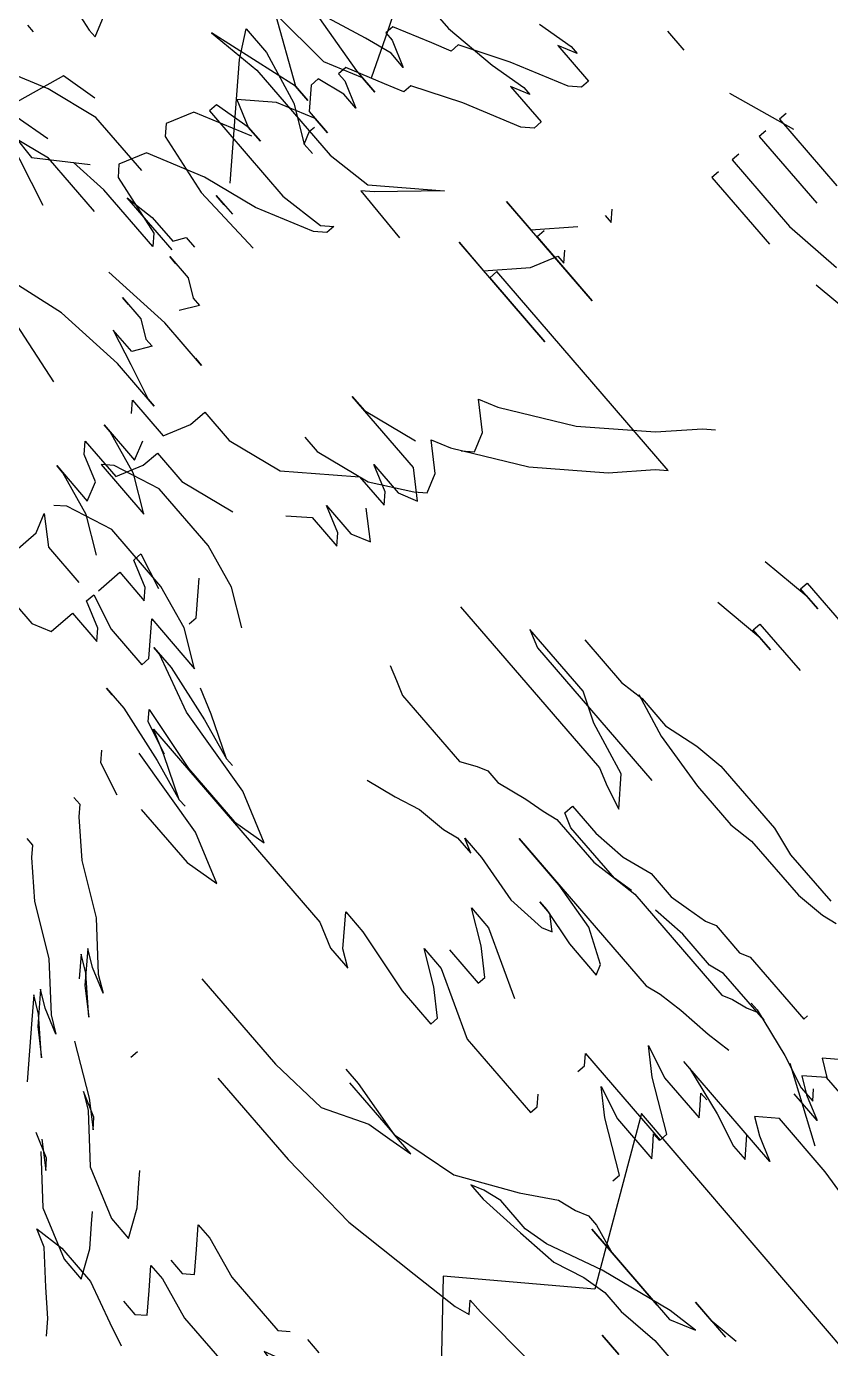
# Model space of a CAD drawing. Header units: millimetres. Extents: x 7703 to 16070, y -6855 to 95.
# Drawn here: x 14884.49 to 14894.75, y -4412.93 to -4396.05 of the extents above; entities that cross this region are included whole.
import ezdxf

# ---------------------------------------------------------------- set-up
doc = ezdxf.new("R2010")
doc.units = ezdxf.units.MM
for name, color, linetype in [('AĞAÇLAR', 7, 'Continuous'), ('yeni', 7, 'Continuous'), ('YENİ AĞAÇ', 80, 'Continuous')]:
    doc.layers.add(name, color=color, linetype=linetype)
doc.layers.add('kapı', color=6, linetype='Continuous', lineweight=9)
doc.styles.get("Standard").update_dxf_attribs({"font": 'stylu.ttf', "height": 10})

# ---------------------------------------------------------------- blocks, each defined once
blk = doc.blocks.new('A$C06865A3D')
at = {"color": 84}
for p, q in [((2.91797, 2.16339), (2.91754, 2.15755)), ((2.91754, 2.15755), (2.97586, 2.15325)), ((2.76011, 2.08931), (2.78544, 2.09371)), ((2.79166, 2.09325), (2.77877, 2.08794)), ((2.78544, 2.09371), (2.79166, 2.09325)), ((2.77877, 2.08794), (2.80985, 2.08565)), ((2.80985, 2.08565), (2.80939, 2.07942)), ((2.80939, 2.07942), (2.80272, 2.07366)), ((2.80272, 2.07366), (2.76404, 2.05774)), ((2.76404, 2.05774), (2.73157, 2.04135)), ((2.73157, 2.04135), (2.73111, 2.03513)), ((2.73111, 2.03513), (2.71822, 2.02982)), ((2.88079, 2.03035), (2.88701, 2.0299)), ((2.88701, 2.0299), (2.88125, 2.03658)), ((2.71822, 2.02982), (2.69243, 2.01921)), ((2.69243, 2.01921), (2.69197, 2.01298)), ((2.69197, 2.01298), (2.69819, 2.01253)), ((2.70395, 2.00584), (2.68484, 2.00099)), ((2.69819, 2.01253), (2.71638, 2.00493)), ((2.71638, 2.00493), (2.70395, 2.00584)), ((2.85271, 1.98862), (2.8732, 2.01214)), ((2.68484, 2.00099), (2.6476, 1.98972)), ((2.6476, 1.98972), (2.6959, 1.9814)), ((2.91489, 1.98403), (2.82784, 1.99045)), ((2.82784, 1.99045), (2.85271, 1.98862)), ((2.85939, 1.99438), (2.85893, 1.98816)), ((2.85893, 1.98816), (2.91489, 1.98403)), ((2.70211, 1.98095), (2.67633, 1.97033)), ((2.6959, 1.9814), (2.71455, 1.98003)), ((2.71455, 1.98003), (2.70211, 1.98095)), ((3.0268, 1.97578), (3.03348, 1.98155)), ((2.67633, 1.97033), (2.63081, 1.97001)), ((2.63081, 1.97001), (2.67449, 1.94543)), ((3.00631, 1.95226), (3.0268, 1.97578)), ((2.75486, 1.93325), (2.79371, 1.96638)), ((2.79371, 1.96638), (2.76108, 1.93279)), ((2.96626, 1.91767), (3.00631, 1.95226)), ((2.67449, 1.94543), (2.60981, 1.93106)), ((2.67449, 1.94543), (2.68693, 1.94452)), ((2.68693, 1.94452), (2.67449, 1.94543)), ((2.60981, 1.93106), (2.6487, 1.93482)), ((2.6487, 1.93482), (2.72331, 1.92932)), ((2.72331, 1.92932), (2.75486, 1.93325)), ((2.76108, 1.93279), (2.7544, 1.92703)), ((2.7544, 1.92703), (2.79469, 1.92302)), ((2.92044, 1.88976), (2.96626, 1.91767)), ((2.6775, 1.90141), (2.63881, 1.88548)), ((2.90755, 1.88445), (2.92044, 1.88976)), ((2.63881, 1.88548), (2.63122, 1.86727)), ((2.92528, 1.87062), (2.90755, 1.88445)), ((2.63122, 1.86727), (2.63698, 1.86059)), ((2.93058, 1.85772), (2.92528, 1.87062)), ((2.63698, 1.86059), (2.68004, 1.85115)), ((2.9239, 1.85195), (2.93058, 1.85772)), ((2.52575, 1.84796), (2.51992, 1.84839)), ((2.68004, 1.85115), (2.73071, 1.84954)), ((2.56053, 1.84119), (2.54655, 1.79191)), ((2.5953, 1.83696), (2.55945, 1.82787)), ((2.58586, 1.84558), (2.56053, 1.84119)), ((2.64196, 1.83352), (2.5953, 1.83696)), ((2.85943, 1.82541), (2.89766, 1.83511)), ((2.55945, 1.82787), (2.52317, 1.81293)), ((2.90917, 1.82175), (2.847, 1.82633)), ((2.847, 1.82633), (2.85943, 1.82541)), ((2.92691, 1.80792), (2.90917, 1.82175)), ((2.5839, 1.78776), (2.61466, 1.81217)), ((2.7017, 1.80575), (2.69548, 1.80621)), ((2.69548, 1.80621), (2.71414, 1.80484)), ((2.71414, 1.80484), (2.72611, 1.79769)), ((2.90734, 1.79685), (2.88915, 1.80445)), ((2.88915, 1.80445), (2.91402, 1.80262)), ((2.91402, 1.80262), (2.92691, 1.80792)), ((2.73233, 1.79724), (2.7252, 1.78525)), ((2.72611, 1.79769), (2.73233, 1.79724)), ((2.9131, 1.79017), (2.90734, 1.79685)), ((2.54655, 1.79191), (2.5839, 1.78776)), ((2.87488, 1.78047), (2.88823, 1.792)), ((2.88823, 1.792), (2.9131, 1.79017)), ((2.84817, 1.75741), (2.87488, 1.78047)), ((2.72428, 1.7728), (2.67408, 1.77024)), ((2.76158, 1.77005), (2.72428, 1.7728)), ((2.75537, 1.77051), (2.76158, 1.77005)), ((2.78416, 1.73709), (2.78508, 1.74954)), ((2.78508, 1.74954), (2.80995, 1.74771)), ((2.80995, 1.74771), (2.84817, 1.75741)), ((3.39154, 1.74693), (3.37902, 1.73612)), ((2.77656, 1.71888), (2.78416, 1.73709)), ((3.37902, 1.73612), (3.39025, 1.72942)), ((3.32567, 1.72831), (3.31984, 1.72874)), ((3.31984, 1.72874), (3.32567, 1.72831)), ((3.32567, 1.72831), (3.36023, 1.71989)), ((2.75124, 1.71449), (2.74548, 1.72117)), ((2.74548, 1.72117), (2.77656, 1.71888)), ((3.36023, 1.71989), (3.38313, 1.71233)), ((3.39479, 1.71147), (3.38939, 1.71774)), ((2.77473, 1.69398), (2.76943, 1.70689)), ((3.38313, 1.71233), (3.39479, 1.71147)), ((2.65038, 1.70315), (2.69962, 1.69265)), ((2.74986, 1.69582), (2.74364, 1.69627)), ((2.74364, 1.69627), (2.77473, 1.69398)), ((2.78049, 1.6873), (2.74986, 1.69582)), ((2.7996, 1.69215), (2.76759, 1.68199)), ((2.84934, 1.68848), (2.7996, 1.69215)), ((2.87997, 1.67997), (2.84934, 1.68848)), ((2.76759, 1.68199), (2.76092, 1.67623)), ((2.80444, 1.67302), (2.78049, 1.6873)), ((2.90392, 1.66568), (2.87997, 1.67997)), ((2.76092, 1.67623), (2.80444, 1.67302)), ((2.86616, 1.66221), (2.8604, 1.66889)), ((2.87767, 1.64885), (2.86616, 1.66221)), ((3.34383, 1.65653), (3.33843, 1.6628)), ((3.33843, 1.6628), (3.34426, 1.66237)), ((2.82126, 1.64675), (2.82172, 1.65297)), ((2.82172, 1.65297), (2.84613, 1.64491)), ((3.30798, 1.64744), (3.29134, 1.6604)), ((3.29134, 1.6604), (3.31424, 1.65284)), ((3.31424, 1.65284), (3.34923, 1.65026)), ((3.34923, 1.65026), (3.34383, 1.65653)), ((2.83945, 1.63915), (2.82126, 1.64675)), ((2.87722, 1.64262), (2.87767, 1.64885)), ((3.34168, 1.62734), (3.30798, 1.64744)), ((2.84521, 1.63246), (2.83945, 1.63915)), ((3.16586, 1.62856), (3.14339, 1.64196)), ((3.14339, 1.64196), (3.16089, 1.64067)), ((3.16089, 1.64067), (3.20625, 1.61971)), ((2.76255, 1.61353), (2.75725, 1.62643)), ((2.75725, 1.62643), (2.77498, 1.61261)), ((2.81896, 1.61562), (2.82034, 1.6343)), ((2.82034, 1.6343), (2.84521, 1.63246)), ((3.18249, 1.6156), (3.16586, 1.62856)), ((3.27083, 1.62082), (3.26543, 1.62709)), ((3.26543, 1.62709), (3.34125, 1.6215)), ((3.34125, 1.6215), (3.34168, 1.62734)), ((2.93, 1.61073), (2.91293, 1.61786)), ((3.2704, 1.61499), (3.27083, 1.62082)), ((2.75888, 1.56373), (2.76255, 1.61353)), ((2.77498, 1.61261), (2.80607, 1.61032)), ((2.87751, 1.6146), (2.87168, 1.61503)), ((2.87168, 1.61503), (2.88917, 1.61374)), ((2.91747, 1.59991), (2.87751, 1.6146)), ((2.88917, 1.61374), (2.92957, 1.60489)), ((2.9583, 1.5969), (2.93, 1.61073)), ((3.1529, 1.61191), (3.18206, 1.60976)), ((3.18206, 1.60976), (3.18249, 1.6156)), ((2.98119, 1.58935), (2.91747, 1.59991)), ((2.92957, 1.60489), (2.9583, 1.5969)), ((2.9583, 1.5969), (2.96413, 1.59647)), ((2.96413, 1.59647), (2.9583, 1.5969)), ((2.90409, 1.57742), (2.89869, 1.58369)), ((2.89869, 1.58369), (2.94491, 1.57441)), ((3.01533, 1.57509), (2.98119, 1.58935)), ((2.92699, 1.56986), (2.90409, 1.57742)), ((2.94491, 1.57441), (2.99157, 1.57097)), ((2.99157, 1.57097), (3.01533, 1.57509)), ((2.90476, 1.50693), (2.91059, 1.5065)), ((2.91059, 1.5065), (2.91599, 1.50023)), ((2.91599, 1.50023), (2.93803, 1.481)), ((2.93803, 1.481), (2.97173, 1.46091)), ((2.97173, 1.46091), (2.99916, 1.4354)), ((2.99333, 1.43583), (2.9821, 1.44253)), ((2.9821, 1.44253), (2.9983, 1.42373)), ((2.9929, 1.43), (2.98167, 1.43669)), ((2.98167, 1.43669), (2.99247, 1.42416)), ((3.0104, 1.42871), (2.99333, 1.43583)), ((2.99916, 1.4354), (3.0104, 1.42871)), ((3.01494, 1.41076), (2.9929, 1.43)), ((2.9983, 1.42373), (3.01494, 1.41076)), ((3.01948, 1.39282), (3.05318, 1.37272)), ((3.06441, 1.36602), (3.04735, 1.37315)), ((3.04735, 1.37315), (3.05858, 1.36645)), ((3.05318, 1.37272), (3.06982, 1.35976)), ((3.05858, 1.36645), (3.08602, 1.34095)), ((3.06982, 1.35976), (3.06441, 1.36602)), ((3.11647, 1.35632), (3.11107, 1.36259)), ((3.17479, 1.35202), (3.16399, 1.36455)), ((3.16399, 1.36455), (3.17565, 1.36369)), ((3.17565, 1.36369), (3.20438, 1.35571)), ((3.12727, 1.34378), (3.11647, 1.35632)), ((3.20438, 1.35571), (3.25104, 1.35227)), ((3.25104, 1.35227), (3.2573, 1.35768)), ((3.18559, 1.33948), (3.17479, 1.35202)), ((3.08602, 1.34095), (3.12015, 1.3267)), ((3.13765, 1.32541), (3.12727, 1.34378)), ((3.17933, 1.33407), (3.18559, 1.33948)), ((3.16767, 1.33493), (3.17933, 1.33407)), ((3.12015, 1.3267), (3.13765, 1.32541))]:
    blk.add_line(p, q, dxfattribs=at)
at = {"color": 72}
for p, q in [((2.88196, 2.14622), (2.92884, 2.15948)), ((2.82354, 2.14635), (2.84014, 2.14512)), ((2.6918, 2.01535), (2.68088, 2.03705)), ((2.70626, 1.98503), (2.6918, 2.01535)), ((2.63556, 1.93174), (2.62433, 1.94928)), ((2.62433, 1.94928), (2.64508, 1.94775)), ((2.64508, 1.94775), (2.68183, 1.93669)), ((2.68183, 1.93669), (2.70582, 1.92238)), ((2.70228, 1.931), (2.70259, 1.93516)), ((2.66631, 1.89604), (2.63556, 1.93174)), ((2.70582, 1.92238), (2.70228, 1.931)), ((2.70582, 1.92238), (2.71412, 1.92177)), ((2.71412, 1.92177), (2.70582, 1.92238)), ((2.68938, 1.86927), (2.66631, 1.89604)), ((2.69676, 1.85619), (2.68846, 1.8568)), ((2.68846, 1.8568), (2.70507, 1.85558)), ((2.68955, 1.81493), (2.69431, 1.82294)), ((2.69431, 1.82294), (2.70262, 1.82233)), ((3.07076, 1.82126), (3.10812, 1.81851)), ((3.10812, 1.81851), (3.12535, 1.82065)), ((3.12195, 1.8209), (3.15202, 1.81185)), ((3.12535, 1.82065), (3.14912, 1.8189)), ((3.14912, 1.8189), (3.1734, 1.82395)), ((3.1734, 1.82395), (3.19403, 1.82585)), ((3.19403, 1.82585), (3.24837, 1.82184)), ((3.24837, 1.82184), (3.26849, 1.81694)), ((2.64773, 1.81384), (2.66879, 1.81646)), ((2.69339, 1.81047), (2.64773, 1.81384)), ((2.66879, 1.81646), (2.68955, 1.81493)), ((3.15202, 1.81185), (3.19252, 1.80544)), ((3.26849, 1.81694), (3.30925, 1.81394)), ((3.19252, 1.80544), (3.22648, 1.80294)), ((3.22648, 1.80294), (3.24372, 1.80509)), ((3.24372, 1.80509), (3.29127, 1.80158)), ((3.29127, 1.80158), (3.31189, 1.80348)), ((3.31189, 1.80348), (3.32233, 1.80613)), ((3.09405, 1.79628), (3.04009, 1.80026)), ((3.04009, 1.80026), (3.05224, 1.79518)), ((3.05224, 1.79518), (3.16846, 1.78662)), ((3.11419, 1.78644), (3.09405, 1.79628)), ((3.15094, 1.77537), (3.11419, 1.78644)), ((2.99674, 1.77838), (3.13788, 1.76798)), ((3.16632, 1.75752), (3.15094, 1.77537)), ((3.13788, 1.76798), (3.15002, 1.7629)), ((3.15002, 1.7629), (3.16632, 1.75752)), ((3.29065, 1.74693), (3.29769, 1.74983)), ((3.29769, 1.74983), (3.35203, 1.74582)), ((3.35203, 1.74582), (3.35228, 1.74922)), ((3.1909, 1.73718), (3.21178, 1.74248)), ((3.21178, 1.74248), (3.23216, 1.74098)), ((3.23216, 1.74098), (3.246, 1.74338)), ((3.246, 1.74338), (3.25983, 1.74578)), ((3.25983, 1.74578), (3.26688, 1.74868)), ((3.26688, 1.74868), (3.29065, 1.74693)), ((3.1426, 1.73049), (3.14311, 1.73729)), ((3.14311, 1.73729), (3.16688, 1.73554)), ((3.16688, 1.73554), (3.1909, 1.73718)), ((3.13166, 1.72104), (3.1421, 1.72369)), ((3.1421, 1.72369), (3.17946, 1.72093)), ((3.15254, 1.72634), (3.1426, 1.73049)), ((3.19669, 1.72308), (3.15254, 1.72634)), ((3.17946, 1.72093), (3.19669, 1.72308)), ((3.21053, 1.72548), (3.19669, 1.72308)), ((3.19669, 1.72308), (3.21393, 1.72523)), ((3.21393, 1.72523), (3.30223, 1.71872)), ((3.25518, 1.72903), (3.23116, 1.72738)), ((3.28235, 1.72702), (3.25518, 1.72903)), ((3.29279, 1.72967), (3.28235, 1.72702)), ((3.33355, 1.72667), (3.29279, 1.72967)), ((3.30927, 1.72162), (3.31971, 1.72427)), ((3.31971, 1.72427), (3.32676, 1.72717)), ((3.32676, 1.72717), (3.33355, 1.72667)), ((2.99141, 1.7177), (3.00135, 1.71355)), ((3.07972, 1.71119), (3.08676, 1.71409)), ((3.08676, 1.71409), (3.09695, 1.71334)), ((3.09695, 1.71334), (3.10739, 1.71599)), ((3.10739, 1.71599), (3.11783, 1.71864)), ((3.11783, 1.71864), (3.13166, 1.72104)), ((3.30223, 1.71872), (3.30927, 1.72162)), ((3.00135, 1.71355), (3.01129, 1.7094)), ((3.01129, 1.7094), (3.06903, 1.70514)), ((3.06903, 1.70514), (3.07972, 1.71119)), ((3.17406, 1.69398), (3.13331, 1.69698)), ((3.13331, 1.69698), (3.26236, 1.68747)), ((3.20777, 1.68807), (3.17406, 1.69398)), ((3.23079, 1.67612), (3.20777, 1.68807)), ((3.26236, 1.68747), (3.2728, 1.69012)), ((3.2728, 1.69012), (3.29004, 1.69227)), ((3.29004, 1.69227), (3.31406, 1.69391)), ((3.31406, 1.69391), (3.33129, 1.69606)), ((3.11746, 1.66738), (3.10753, 1.67153)), ((3.10753, 1.67153), (3.12451, 1.67028)), ((3.12451, 1.67028), (3.15822, 1.66437)), ((3.183, 1.67622), (3.17281, 1.67698)), ((3.17281, 1.67698), (3.1796, 1.67647)), ((3.1796, 1.67647), (3.20652, 1.67107)), ((3.19268, 1.66867), (3.183, 1.67622)), ((3.20652, 1.67107), (3.23369, 1.66907)), ((3.23369, 1.66907), (3.23079, 1.67612)), ((3.05533, 1.65828), (3.07281, 1.66383)), ((3.07281, 1.66383), (3.09344, 1.66573)), ((3.09344, 1.66573), (3.10388, 1.66838)), ((3.10388, 1.66838), (3.11746, 1.66738)), ((3.15822, 1.66437), (3.18564, 1.66577)), ((3.18564, 1.66577), (3.19268, 1.66867)), ((3.03445, 1.65299), (3.05533, 1.65828)), ((3.3218, 1.54548), (3.33456, 1.54872)), ((3.33456, 1.54872), (3.34317, 1.55226)), ((3.34317, 1.55226), (3.35147, 1.55165)), ((3.41758, 1.5426), (3.35117, 1.54749)), ((3.35117, 1.54749), (3.43004, 1.54168)), ((3.35147, 1.55165), (3.37192, 1.54596)), ((3.29982, 1.53038), (3.3218, 1.54548)), ((3.37192, 1.54596), (3.41758, 1.5426)), ((3.26063, 1.5082), (3.29982, 1.53038)), ((3.37515, 1.53319), (3.33657, 1.51932)), ((3.34872, 1.51424), (3.37008, 1.52103)), ((3.37008, 1.52103), (3.38699, 1.52396)), ((3.38699, 1.52396), (3.4036, 1.52273)), ((3.4036, 1.52273), (3.43296, 1.52475)), ((3.43296, 1.52475), (3.47862, 1.52138)), ((3.28199, 1.51498), (3.27339, 1.51144)), ((3.29475, 1.51822), (3.28199, 1.51498)), ((3.28584, 1.51052), (3.31935, 1.51223)), ((3.31966, 1.51638), (3.29475, 1.51822)), ((3.31935, 1.51223), (3.34872, 1.51424)), ((3.33657, 1.51932), (3.31966, 1.51638)), ((3.17284, 1.50631), (3.16039, 1.50723)), ((3.21405, 1.4991), (3.17284, 1.50631)), ((3.21405, 1.4991), (3.26063, 1.5082)), ((3.27339, 1.51144), (3.28584, 1.51052)), ((3.16838, 1.50246), (3.21405, 1.4991)), ((3.19683, 1.49201), (3.21374, 1.49494)), ((3.21374, 1.49494), (3.23065, 1.49787)), ((3.23065, 1.49787), (3.21405, 1.4991)), ((3.16655, 1.47753), (3.19683, 1.49201)), ((3.05001, 1.48194), (3.12473, 1.47643)), ((3.12473, 1.47643), (3.16655, 1.47753)), ((3.08988, 1.28677), (3.11094, 1.2894)), ((3.10203, 1.2817), (3.08988, 1.28677)), ((3.11094, 1.2894), (3.14, 1.28726)), ((3.14, 1.28726), (3.16844, 1.2768)), ((3.12156, 1.26355), (3.10203, 1.2817)), ((3.16844, 1.2768), (3.18474, 1.27142)), ((3.13724, 1.24985), (3.12156, 1.26355)), ((3.14493, 1.24093), (3.13724, 1.24985))]:
    blk.add_line(p, q, dxfattribs=at)
at = {"color": 85}
for p, q in [((2.91666, 2.14563), (2.91623, 2.13979)), ((2.91623, 2.13979), (2.97455, 2.13549)), ((3.14826, 1.94659), (3.14869, 1.95243)), ((3.14869, 1.95243), (3.18951, 1.94942)), ((3.11867, 1.9429), (3.15409, 1.94616)), ((3.16575, 1.9453), (3.14826, 1.94659)), ((3.15409, 1.94616), (3.16575, 1.9453)), ((3.39023, 1.72918), (3.37771, 1.71836)), ((3.43689, 1.72574), (3.39023, 1.72918)), ((3.37771, 1.71836), (3.38894, 1.71166)), ((3.40601, 1.70453), (3.38268, 1.70625)), ((3.38894, 1.71166), (3.40601, 1.70453))]:
    blk.add_line(p, q, dxfattribs=at)
at = {"color": 87}
for p, q in [((2.91491, 2.12195), (2.91448, 2.11612)), ((2.91448, 2.11612), (2.9728, 2.11182)), ((2.9728, 2.11182), (3.01406, 2.11464)), ((2.9136, 2.10419), (2.91317, 2.09836)), ((2.91317, 2.09836), (2.97149, 2.09406)), ((3.01275, 2.09689), (3.04817, 2.10014)), ((2.71929, 2.0444), (2.75706, 2.04788)), ((2.75706, 2.04788), (2.78239, 2.05227)), ((2.78861, 2.05181), (2.77571, 2.0465)), ((2.78239, 2.05227), (2.78861, 2.05181)), ((2.68821, 2.0467), (2.71929, 2.0444)), ((2.77571, 2.0465), (2.8068, 2.04421)), ((2.8068, 2.04421), (2.80634, 2.03799)), ((2.79966, 2.03222), (2.76098, 2.0163)), ((2.80634, 2.03799), (2.79966, 2.03222)), ((2.76098, 2.0163), (2.72852, 1.99992)), ((2.72852, 1.99992), (2.72806, 1.99369)), ((2.88396, 1.98846), (2.8782, 1.99514)), ((2.71517, 1.98839), (2.68938, 1.97777)), ((2.72806, 1.99369), (2.71517, 1.98839)), ((2.87014, 1.9707), (2.87774, 1.98892)), ((2.87774, 1.98892), (2.88396, 1.98846)), ((2.68938, 1.97777), (2.68892, 1.97155)), ((2.68892, 1.97155), (2.69514, 1.97109)), ((2.69514, 1.97109), (2.71333, 1.96349)), ((2.84966, 1.94718), (2.87014, 1.9707)), ((2.70089, 1.96441), (2.68178, 1.95956)), ((2.71333, 1.96349), (2.70089, 1.96441)), ((2.68178, 1.95956), (2.68132, 1.95333)), ((2.68132, 1.95333), (2.69284, 1.93997)), ((2.85633, 1.95295), (2.85587, 1.94672)), ((3.03042, 1.94011), (2.85633, 1.95295)), ((2.91183, 1.9426), (2.82479, 1.94901)), ((2.82479, 1.94901), (2.84966, 1.94718)), ((2.85587, 1.94672), (2.91183, 1.9426)), ((2.69906, 1.93951), (2.67327, 1.92889)), ((2.69284, 1.93997), (2.71149, 1.93859)), ((2.71149, 1.93859), (2.69906, 1.93951)), ((3.00326, 1.91083), (3.02375, 1.93435)), ((3.02375, 1.93435), (3.03042, 1.94011)), ((2.67327, 1.92889), (2.65324, 1.9116)), ((2.55702, 1.87443), (2.5421, 1.91075)), ((2.65324, 1.9116), (2.67144, 1.904)), ((2.9632, 1.87623), (3.00326, 1.91083)), ((3.1452, 1.90515), (3.14563, 1.91099)), ((3.14563, 1.91099), (3.18646, 1.90798)), ((2.64611, 1.89961), (2.64565, 1.89338)), ((2.67144, 1.904), (2.64611, 1.89961)), ((2.67144, 1.904), (2.68387, 1.90308)), ((2.68387, 1.90308), (2.67144, 1.904)), ((3.11561, 1.90146), (3.15104, 1.90472)), ((3.1627, 1.90386), (3.1452, 1.90515)), ((3.15104, 1.90472), (3.1627, 1.90386)), ((2.64565, 1.89338), (2.72026, 1.88788)), ((2.72026, 1.88788), (2.75181, 1.89181)), ((2.75802, 1.89136), (2.75135, 1.88559)), ((2.75181, 1.89181), (2.75848, 1.89758)), ((2.75848, 1.89758), (2.75802, 1.89136)), ((2.51079, 1.88371), (2.55119, 1.87486)), ((2.75135, 1.88559), (2.73845, 1.88028)), ((2.55119, 1.87486), (2.55702, 1.87443)), ((2.73845, 1.88028), (2.71266, 1.86967)), ((2.91738, 1.84832), (2.9632, 1.87623)), ((2.71266, 1.86967), (2.67444, 1.85997)), ((2.67444, 1.85997), (2.63576, 1.84405)), ((2.90449, 1.84301), (2.91738, 1.84832)), ((2.63576, 1.84405), (2.62817, 1.82583)), ((2.92223, 1.82919), (2.90449, 1.84301)), ((2.92753, 1.81628), (2.92223, 1.82919)), ((2.62817, 1.82583), (2.63392, 1.81915)), ((2.63392, 1.81915), (2.67699, 1.80972)), ((2.8946, 1.79368), (2.92085, 1.81051)), ((2.92085, 1.81051), (2.92753, 1.81628)), ((2.58281, 1.80414), (2.55748, 1.79975)), ((2.63301, 1.8067), (2.60604, 1.80533)), ((2.68275, 1.80304), (2.63301, 1.8067)), ((2.67699, 1.80972), (2.68275, 1.80304)), ((2.59225, 1.79553), (2.55639, 1.78643)), ((2.6389, 1.79209), (2.59225, 1.79553)), ((2.85638, 1.78398), (2.8946, 1.79368)), ((2.56278, 1.78685), (2.6116, 1.77073)), ((2.84394, 1.78489), (2.85638, 1.78398)), ((2.92386, 1.76649), (2.90612, 1.78031)), ((2.69865, 1.76432), (2.69243, 1.76477)), ((2.69243, 1.76477), (2.71108, 1.7634)), ((2.71108, 1.7634), (2.72306, 1.75626)), ((2.90428, 1.75541), (2.88609, 1.76301)), ((2.88609, 1.76301), (2.91096, 1.76118)), ((2.91096, 1.76118), (2.92386, 1.76649)), ((2.72928, 1.7558), (2.72214, 1.74381)), ((2.72306, 1.75626), (2.72928, 1.7558)), ((2.87182, 1.73903), (2.88517, 1.75056)), ((2.88517, 1.75056), (2.91004, 1.74873)), ((2.91004, 1.74873), (2.90428, 1.75541)), ((2.72214, 1.74381), (2.70349, 1.74518)), ((2.70349, 1.74518), (2.7279, 1.73713)), ((2.7279, 1.73713), (2.75231, 1.72907)), ((2.67102, 1.7288), (2.60747, 1.71471)), ((2.72122, 1.73136), (2.67102, 1.7288)), ((2.75853, 1.72861), (2.72122, 1.73136)), ((2.75231, 1.72907), (2.75853, 1.72861)), ((2.80689, 1.70627), (2.84511, 1.71597)), ((3.366, 1.71865), (3.41677, 1.69143)), ((2.7811, 1.69566), (2.78202, 1.7081)), ((2.78202, 1.7081), (2.80689, 1.70627)), ((2.77351, 1.67744), (2.7811, 1.69566)), ((3.38718, 1.68774), (3.37465, 1.67692)), ((3.43383, 1.6843), (3.38718, 1.68774)), ((2.74818, 1.67305), (2.74242, 1.67973)), ((2.74242, 1.67973), (2.77351, 1.67744)), ((3.50339, 1.6733), (3.43383, 1.6843)), ((2.76637, 1.66545), (2.74818, 1.67305)), ((3.37465, 1.67692), (3.38589, 1.67022)), ((3.38589, 1.67022), (3.40295, 1.6631)), ((2.77167, 1.65255), (2.76637, 1.66545)), ((3.40295, 1.6631), (3.31547, 1.66954)), ((3.3213, 1.66911), (3.35586, 1.6607)), ((3.39043, 1.65228), (3.37962, 1.66482)), ((2.7468, 1.65438), (2.74059, 1.65484)), ((2.74059, 1.65484), (2.77167, 1.65255)), ((2.77743, 1.64586), (2.7468, 1.65438)), ((3.35586, 1.6607), (3.37876, 1.65314)), ((3.37876, 1.65314), (3.39043, 1.65228)), ((2.79654, 1.65071), (2.76454, 1.64056)), ((2.80139, 1.63158), (2.77743, 1.64586)), ((2.84629, 1.64705), (2.79654, 1.65071)), ((2.87691, 1.63853), (2.84629, 1.64705)), ((2.76454, 1.64056), (2.75786, 1.63479)), ((2.90087, 1.62425), (2.87691, 1.63853)), ((2.8631, 1.62077), (2.85734, 1.62746)), ((2.85734, 1.62746), (2.90087, 1.62425)), ((2.87462, 1.60741), (2.8631, 1.62077)), ((3.30492, 1.606), (3.28829, 1.61896)), ((3.28829, 1.61896), (3.31119, 1.61141)), ((3.34078, 1.6151), (3.33537, 1.62136)), ((3.33537, 1.62136), (3.34121, 1.62093)), ((2.8182, 1.60531), (2.81866, 1.61153)), ((2.81866, 1.61153), (2.84307, 1.60348)), ((3.31119, 1.61141), (3.34618, 1.60883)), ((3.34618, 1.60883), (3.34078, 1.6151)), ((2.8364, 1.59771), (2.8182, 1.60531)), ((2.84307, 1.60348), (2.87416, 1.60118)), ((2.87416, 1.60118), (2.87462, 1.60741)), ((3.1628, 1.58713), (3.14034, 1.60052)), ((3.14034, 1.60052), (3.15783, 1.59923)), ((3.33862, 1.5859), (3.30492, 1.606)), ((2.81591, 1.57419), (2.81729, 1.59286)), ((2.81729, 1.59286), (2.84216, 1.59103)), ((2.84216, 1.59103), (2.8364, 1.59771)), ((3.15783, 1.59923), (3.2032, 1.57828)), ((3.17944, 1.57416), (3.1628, 1.58713)), ((3.26778, 1.57939), (3.26238, 1.58566)), ((3.33819, 1.58007), (3.33862, 1.5859)), ((2.80302, 1.56888), (2.81591, 1.57419)), ((2.87446, 1.57316), (2.86862, 1.57359)), ((2.86862, 1.57359), (2.88612, 1.5723)), ((2.92694, 1.56929), (2.90988, 1.57642)), ((2.90988, 1.57642), (3.079, 1.56395)), ((3.10233, 1.56223), (3.08613, 1.58104)), ((3.08613, 1.58104), (3.10362, 1.57975)), ((3.10362, 1.57975), (3.14985, 1.57047)), ((3.17901, 1.56832), (3.17944, 1.57416)), ((3.2032, 1.57828), (3.26735, 1.57355)), ((3.26735, 1.57355), (3.26778, 1.57939)), ((2.77193, 1.57117), (2.80302, 1.56888)), ((2.88612, 1.5723), (2.92651, 1.56346)), ((2.95524, 1.55547), (2.92694, 1.56929)), ((3.14985, 1.57047), (3.17901, 1.56832)), ((2.97814, 1.54791), (2.91442, 1.55848)), ((2.92651, 1.56346), (2.95524, 1.55547)), ((3.079, 1.56395), (3.09607, 1.55683)), ((3.09607, 1.55683), (3.11357, 1.55554)), ((3.11357, 1.55554), (3.10233, 1.56223)), ((3.45108, 1.56073), (3.43409, 1.56198)), ((3.43409, 1.56198), (3.46466, 1.55973)), ((3.4717, 1.56263), (3.45108, 1.56073)), ((2.95524, 1.55547), (2.96107, 1.55504)), ((2.96107, 1.55504), (2.95524, 1.55547)), ((3.01227, 1.53365), (2.97814, 1.54791)), ((3.44725, 1.54877), (3.42619, 1.54614)), ((3.43004, 1.54168), (3.44725, 1.54877)), ((2.90103, 1.53598), (2.89563, 1.54225)), ((3.42619, 1.54614), (3.37515, 1.53319)), ((2.92393, 1.52843), (2.90103, 1.53598)), ((2.94186, 1.53297), (2.98851, 1.52954)), ((2.98851, 1.52954), (3.01227, 1.53365)), ((3.42279, 1.50127), (3.40581, 1.50252)), ((3.40581, 1.50252), (3.42279, 1.50127)), ((2.9017, 1.4655), (2.90753, 1.46507)), ((2.90753, 1.46507), (2.91293, 1.4588)), ((2.91293, 1.4588), (2.93497, 1.43956)), ((3.33362, 1.44972), (3.32733, 1.45702)), ((3.32733, 1.45702), (3.33752, 1.45627)), ((3.33752, 1.45627), (3.38532, 1.45617)), ((3.10432, 1.44269), (3.17564, 1.43744)), ((3.23362, 1.43658), (3.28872, 1.44278)), ((3.28872, 1.44278), (3.32318, 1.44707)), ((3.32318, 1.44707), (3.33362, 1.44972)), ((2.93497, 1.43956), (2.96867, 1.41947)), ((3.17564, 1.43744), (3.23362, 1.43658)), ((2.96867, 1.41947), (2.99611, 1.39397)), ((3.05352, 1.41175), (3.05395, 1.41759)), ((2.99028, 1.3944), (2.97904, 1.40109)), ((2.97904, 1.40109), (2.99525, 1.38229)), ((2.98985, 1.38856), (2.97861, 1.39526)), ((2.97861, 1.39526), (2.98942, 1.38272)), ((3.00734, 1.38727), (2.99028, 1.3944)), ((2.99611, 1.39397), (3.00734, 1.38727)), ((2.98942, 1.38272), (3.01642, 1.35138)), ((3.01188, 1.36932), (2.98985, 1.38856)), ((2.99525, 1.38229), (3.01188, 1.36932)), ((3.06136, 1.32459), (3.04429, 1.33172)), ((3.05013, 1.33129), (3.06676, 1.31832)), ((3.05553, 1.32502), (3.08297, 1.29951)), ((3.06676, 1.31832), (3.06136, 1.32459)), ((3.11342, 1.31488), (3.10801, 1.32115)), ((3.17174, 1.31058), (3.16093, 1.32312)), ((3.16093, 1.32312), (3.1726, 1.32226)), ((3.1726, 1.32226), (3.20133, 1.31427)), ((3.12422, 1.30234), (3.11342, 1.31488)), ((3.18254, 1.29804), (3.17174, 1.31058)), ((3.20133, 1.31427), (3.24798, 1.31083)), ((3.13459, 1.28397), (3.12422, 1.30234)), ((3.08297, 1.29951), (3.1171, 1.28526)), ((3.16461, 1.2935), (3.17628, 1.29264)), ((3.17628, 1.29264), (3.18254, 1.29804)), ((3.1171, 1.28526), (3.13459, 1.28397))]:
    blk.add_line(p, q, dxfattribs=at)
at = {"color": 21}
blk.add_line((3.28102, 1.36122), (3.26935, 1.36208), dxfattribs=at)
blk = doc.blocks.new('21')
at = {"layer": 'AĞAÇLAR', "xscale": 100.0000000000477, "yscale": 100.0000000000477, "zscale": 100.0000000000477, "rotation": 224.9999999999528}
blk.add_blockref('A$C06865A3D', (6127.911, 8049.886), dxfattribs=at)
blk = doc.blocks.new('DDDDCD')
at = {"layer": 'YENİ AĞAÇ', "color": 204}
blk.add_lwpolyline([(275.23616, 183.21707), (275.07768, 183.43636), (275.33927, 183.31831), (275.23798, 183.44852), (275.35878, 183.45045), (275.24968, 183.52758), (275.34054, 183.5413), (275.29133, 183.59483), (275.38216, 183.62267), (275.12864, 183.6538), (275.32824, 183.77667), (275.25705, 183.80815), (275.27274, 183.87141), (275.20723, 183.88314), (275.25283, 183.95209), (275.09266, 183.87276), (275.13029, 183.97388), (275.03944, 183.95564), (274.98171, 184.03456), (274.86967, 183.87855)], dxfattribs=at)
at = {"layer": 'YENİ AĞAÇ', "color": 204, "flags": 1}
for tag, p in [('ITEM', (274.87328, 183.60416)), ('SIZE', (274.87328, 183.58477))]:
    blk.add_attdef(tag, p, '', height=0.01164, dxfattribs=at)
for tag, p in [('ITEM', (274.8814, 183.59974)), ('SIZE', (274.87292, 183.59219))]:
    blk.add_attdef(tag, p, '', height=0.00681, rotation=311.6524, dxfattribs=at)

msp = doc.modelspace()

# ---------------------------------------------------------------- block references
at = {"layer": 'kapı', "color": 7, "xscale": 0.1920239999773912, "yscale": 0.1920239999773912, "zscale": 0.1920239999773912, "rotation": 90}
msp.add_blockref('21', (16370.961, -5563.624, 469.979), dxfattribs=at)
at = {"layer": 'yeni', "xscale": 29.81159999992195, "yscale": 29.81159999992195, "zscale": 29.81159999992195, "rotation": 98.95964764835672}
msp.add_blockref('DDDDCD', (21582.464, -11664.513, 469.979), dxfattribs=at)

doc.saveas('drawing.dxf')
